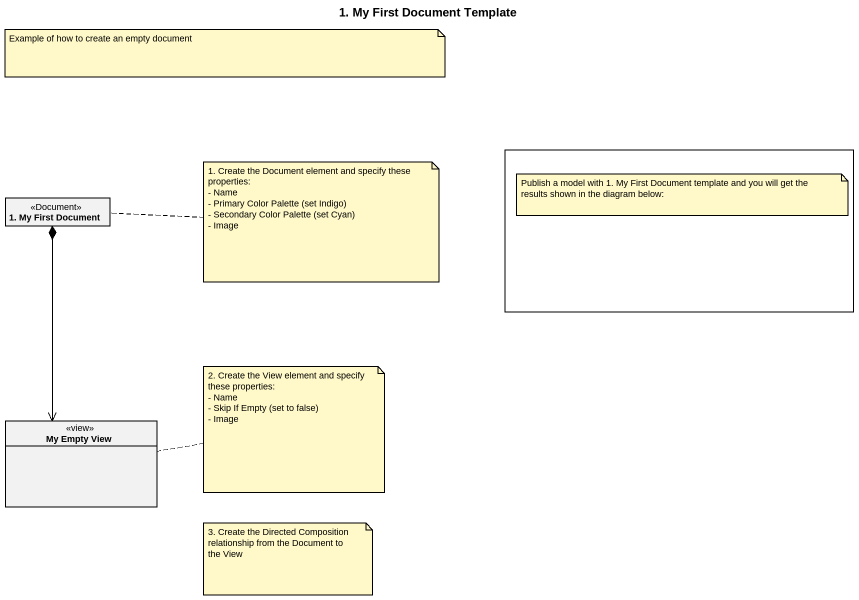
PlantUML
@startuml
title 1. My First Document Template
allowmixing
hide circle
hide empty members
rectangle " " as rectangle1
class "1. My First Document" as c1_My_First_Document <<Document>>
class "My Empty View" as My_Empty_View <<view>>
c1_My_First_Document *--> My_Empty_View
note as N1
  Example of how to create an empty document
end note
note right of c1_My_First_Document
  1. Create the Document element and specify these properties:
  - Name
  - Primary Color Palette (set Indigo)
  - Secondary Color Palette (set Cyan)
  - Image
end note
note as N3
  Publish a model with 1. My First Document template and you will get the results shown in the diagram below:
end note
note right of My_Empty_View
  2. Create the View element and specify these properties:
  - Name
  - Skip If Empty (set to false)
  - Image
end note
note as N5
  3. Create the Directed Composition relationship from the Document to the View
end note
@enduml
